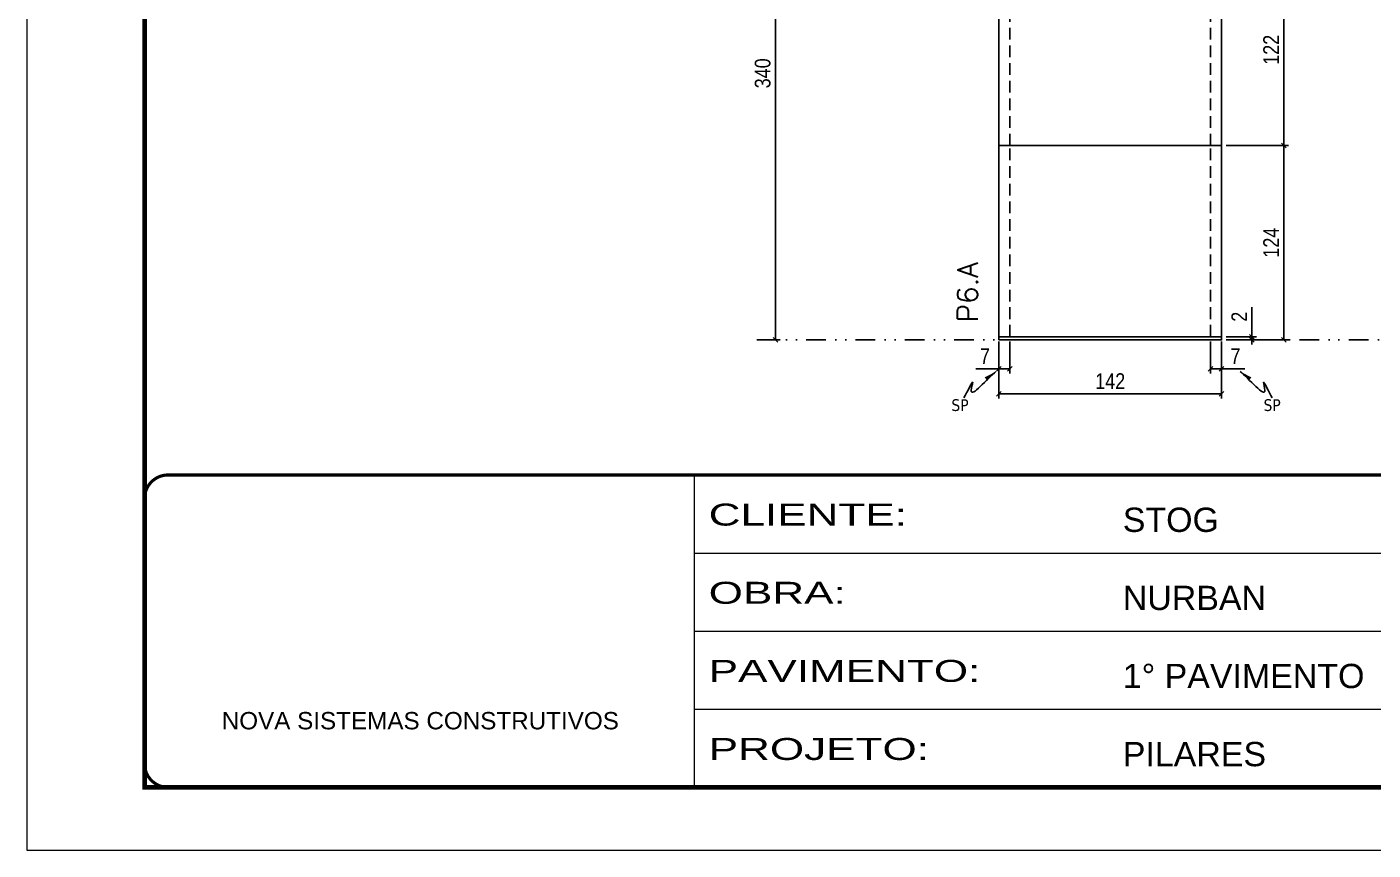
# Model space of a CAD drawing. Header units: millimetres. Extents: x 169816 to 178745, y 96537 to 113647.
# Drawn here: x 171415 to 172273, y 109171 to 109696 of the extents above; entities that cross this region are included whole.
import ezdxf

# ---------------------------------------------------------------- set-up
doc = ezdxf.new("R2010")
doc.units = ezdxf.units.MM
for name, pattern in [('CONTINUO', [0]), ('DASHED', [0.75, 0.5, -0.25]), ('DIVIDE2', [0.625, 0.25, -0.125, 0, -0.125, 0, -0.125]), ('HIDDEN', [0.375, 0.25, -0.125])]:
    doc.linetypes.add(name, pattern=pattern)
for name, color, linetype in [('COTA', 241, 'Continuous'), ('Nível', 160, 'Continuous'), ('Painéis', 200, 'Continuous'), ('Sarrafo de Pressão', 42, 'HIDDEN'), ('texto', 7, 'Continuous')]:
    doc.layers.add(name, color=color, linetype=linetype)
for name, color, linetype, lineweight in [('Folhas', 255, 'Continuous', 9), ('SARRAFO DE PRESSAO', 251, 'DASHED', 9), ('Texto Seção', 7, 'Continuous', 15)]:
    doc.layers.add(name, color=color, linetype=linetype, lineweight=lineweight)
doc.styles.add('ARIAL', font='arial.ttf')
doc.styles.add('COTA TECNICA', font='techl___.ttf', dxfattribs={"height": 10})
doc.styles.add('COTA TECNICA-50', font='techl___.ttf', dxfattribs={"height": 10})
doc.styles.add('REGUA-120', font='ROMANS.shx', dxfattribs={"height": 15})
doc.styles.get("Standard").update_dxf_attribs({"font": 'arial.ttf'})
doc.styles.add('Tecnologia', font='')
doc.styles.get('Tecnologia').set_extended_font_data('Forgotten Futurist')
doc.dimstyles.new('COTA PAINEL-50', dxfattribs={"dimtxt": 10, "dimasz": 3, "dimexe": 3, "dimexo": 3, "dimgap": 3, "dimtad": 1, "dimdec": 1, "dimzin": 12, "dimdsep": 46, "dimtxsty": 'COTA TECNICA-50', "dimblk1": 'OBLIQUE', "dimblk2": 'OBLIQUE', "dimsah": 1, "dimcen": 0.9, "dimclrd": 4, "dimclre": 4, "dimclrt": 240, "dimadec": 1, "dimazin": 3, "dimtfac": 1, "dimtdec": 1, "dimtmove": 0, "dimatfit": 3, "dimfxl": 1, "dimtolj": 1, "dimtzin": 12, "dimarcsym": 0})
doc.dimstyles.new('PAINEL', dxfattribs={"dimtxt": 10, "dimasz": 3, "dimexe": 3, "dimexo": 3, "dimgap": 3, "dimtad": 1, "dimdec": 1, "dimzin": 12, "dimdsep": 46, "dimtxsty": 'COTA TECNICA', "dimblk1": 'OBLIQUE', "dimblk2": 'OBLIQUE', "dimsah": 1, "dimcen": 0.9, "dimclrd": 4, "dimclre": 4, "dimclrt": 240, "dimadec": 1, "dimazin": 3, "dimtfac": 1, "dimtdec": 1, "dimtmove": 0, "dimatfit": 3, "dimfxl": 1, "dimtolj": 1, "dimtzin": 12, "dimarcsym": 0})
doc.dimstyles.get("Standard").update_dxf_attribs({"dimtxt": 0.18, "dimasz": 0.18, "dimexe": 0.18, "dimexo": 0.0625, "dimgap": 0.09, "dimtad": 0, "dimtih": 1, "dimtoh": 1, "dimdec": 4, "dimzin": 0, "dimdsep": 46, "dimtxsty": 'Standard', "dimcen": 0.09, "dimadec": 0, "dimazin": 0, "dimtfac": 1, "dimtdec": 4, "dimtofl": 0, "dimtmove": 0, "dimatfit": 3, "dimfxl": 1, "dimtolj": 1, "dimtzin": 0, "dimarcsym": 0})

# ---------------------------------------------------------------- blocks, each defined once
blk = doc.blocks.new('9999999999')
at = {"color": 30, "linetype": 'CONTINUO'}
for p, q in [((98564.56, 34230.21), (98564.56, 34429.45)), ((98564.56, 34379.64), (99583.98, 34379.64)), ((98564.56, 34329.83), (99487.98, 34329.83)), ((98564.56, 34280.02), (99487.98, 34280.02))]:
    blk.add_line(p, q, dxfattribs=at)
at = {"color": 30, "linetype": 'CONTINUO', "const_width": 2}
blk.add_lwpolyline([(99583.98, 34230.21), (99583.98, 34414.45, 0.414214), (99568.98, 34429.45), (98228.98, 34429.45, 0.414214), (98213.98, 34414.45), (98213.98, 34245.21, 0.414214), (98228.98, 34230.21), (99583.98, 34230.21)], format="xyb", dxfattribs=at)
at = {"layer": 'Folhas'}
blk.add_lwpolyline([(98138.98, 34190.21), (99623.98, 34190.21), (99623.98, 35240.21), (98138.98, 35240.21)], close=True, dxfattribs=at)
at = {"layer": 'Folhas', "color": 30, "const_width": 3}
blk.add_lwpolyline([(98213.98, 34230.21), (99583.98, 34230.21), (99583.98, 35200.21), (98213.98, 35200.21)], close=True, dxfattribs=at)
at = {"color": 7, "linetype": 'Continuous', "ltscale": 5, "style": 'ARIAL'}
for s, height, p in [('STOG', 15.483, (98837.68, 34393.13)), ('NURBAN', 15.483, (98837.68, 34343.32)), ('1° PAVIMENTO', 15.4829, (98837.68, 34293.51)), ('NOVA SISTEMAS CONSTRUTIVOS', 11.0592, (98263.19, 34267.21)), ('PILARES', 15.483, (98837.68, 34243.7))]:
    blk.add_text(s, height=height, dxfattribs=at).set_placement(p)
at = {"layer": 'Folhas', "color": 7, "style": 'Tecnologia', "width": 1.5}
for s, p in [('CLIENTE:', (98573.65, 34397.17)), ('OBRA:', (98573.65, 34347.31)), ('PAVIMENTO:', (98573.65, 34297.5)), ('PROJETO:', (98573.65, 34247.69))]:
    blk.add_text(s, height=14, dxfattribs=at).set_placement(p)
blk = doc.blocks.new('_Oblique')
at = {"color": 0, "linetype": 'ByBlock', "lineweight": -2}
blk.add_line((-0.5, -0.5), (0.5, 0.5), dxfattribs=at)
blk = doc.blocks.new('*D288')
at = {"layer": 'COTA', "color": 4, "lineweight": -2, "transparency": 16777216}
for p, q in [((171882.99, 109836.79), (171894.84, 109836.79)), ((171891.84, 109496.79), (171891.84, 109836.79)), ((171882.99, 109496.79), (171894.84, 109496.79))]:
    blk.add_line(p, q, dxfattribs=at)
at = {"layer": 'Defpoints', "color": 0, "transparency": 16777216}
for p in [(171879.99, 109836.79), (171891.84, 109836.79), (171879.99, 109496.79)]:
    blk.add_point(p, dxfattribs=at)
at = {"layer": 'COTA', "color": 4, "lineweight": -2, "transparency": 16777216, "xscale": 3, "yscale": 3, "zscale": 3}
for p, rotation in [((171891.84, 109836.79), 90), ((171891.84, 109496.79), 270)]:
    blk.add_blockref('_Oblique', p, dxfattribs=dict(at, rotation=rotation))
at = {"layer": 'COTA', "color": 240, "transparency": 16777216, "insert": (171883.63, 109666.79), "char_height": 10, "attachment_point": 5, "rotation": 90, "style": 'COTA TECNICA-50'}
blk.add_mtext('\\A1;340', dxfattribs=at)
blk = doc.blocks.new('*D268')
at = {"layer": 'COTA', "color": 4, "lineweight": -2, "transparency": 16777216}
for p, q in [((172034.19, 109495.79), (172034.19, 109459.43)), ((172176.19, 109495.79), (172176.19, 109459.43)), ((172176.19, 109462.43), (172034.19, 109462.43))]:
    blk.add_line(p, q, dxfattribs=at)
at = {"layer": 'Defpoints', "color": 0, "transparency": 16777216}
for p in [(172034.19, 109498.79), (172176.19, 109498.79), (172034.19, 109462.43)]:
    blk.add_point(p, dxfattribs=at)
at = {"layer": 'COTA', "color": 4, "lineweight": -2, "transparency": 16777216, "xscale": 3, "yscale": 3, "zscale": 3, "rotation": 180}
blk.add_blockref('_Oblique', (172034.19, 109462.43), dxfattribs=at)
at = {"layer": 'COTA', "color": 4, "lineweight": -2, "transparency": 16777216, "xscale": 3, "yscale": 3, "zscale": 3}
blk.add_blockref('_Oblique', (172176.19, 109462.43), dxfattribs=at)
at = {"layer": 'COTA', "color": 240, "transparency": 16777216, "insert": (172105.19, 109470.5), "char_height": 10, "attachment_point": 5, "style": 'COTA TECNICA'}
blk.add_mtext('\\A1;142', dxfattribs=at)
blk = doc.blocks.new('*D269')
at = {"layer": 'COTA', "color": 4, "lineweight": -2, "transparency": 16777216}
for p, q in [((172169.19, 109495.79), (172169.19, 109475.28)), ((172176.19, 109493.79), (172176.19, 109475.28)), ((172169.19, 109478.28), (172176.19, 109478.28)), ((172176.19, 109478.28), (172190.92, 109478.28))]:
    blk.add_line(p, q, dxfattribs=at)
at = {"layer": 'Defpoints', "color": 0, "transparency": 16777216}
for p in [(172169.19, 109498.79), (172176.19, 109496.79), (172176.19, 109478.28)]:
    blk.add_point(p, dxfattribs=at)
at = {"layer": 'COTA', "color": 4, "lineweight": -2, "transparency": 16777216, "xscale": 3, "yscale": 3, "zscale": 3, "rotation": 180}
blk.add_blockref('_Oblique', (172169.19, 109478.28), dxfattribs=at)
at = {"layer": 'COTA', "color": 4, "lineweight": -2, "transparency": 16777216, "xscale": 3, "yscale": 3, "zscale": 3}
blk.add_blockref('_Oblique', (172176.19, 109478.28), dxfattribs=at)
at = {"layer": 'COTA', "color": 240, "transparency": 16777216, "insert": (172185.05, 109486.35), "char_height": 10, "attachment_point": 5, "style": 'COTA TECNICA-50'}
blk.add_mtext('\\A1;7', dxfattribs=at)
blk = doc.blocks.new('*D270')
at = {"layer": 'COTA', "color": 4, "lineweight": -2, "transparency": 16777216}
for p, q in [((172034.19, 109493.79), (172034.19, 109475.28)), ((172041.19, 109495.79), (172041.19, 109475.28)), ((172034.19, 109478.28), (172019.46, 109478.28)), ((172041.19, 109478.28), (172034.19, 109478.28))]:
    blk.add_line(p, q, dxfattribs=at)
at = {"layer": 'Defpoints', "color": 0, "transparency": 16777216}
for p in [(172041.19, 109498.79), (172034.19, 109496.79), (172034.19, 109478.28)]:
    blk.add_point(p, dxfattribs=at)
at = {"layer": 'COTA', "color": 4, "lineweight": -2, "transparency": 16777216, "xscale": 3, "yscale": 3, "zscale": 3, "rotation": 180}
blk.add_blockref('_Oblique', (172034.19, 109478.28), dxfattribs=at)
at = {"layer": 'COTA', "color": 4, "lineweight": -2, "transparency": 16777216, "xscale": 3, "yscale": 3, "zscale": 3}
blk.add_blockref('_Oblique', (172041.19, 109478.28), dxfattribs=at)
at = {"layer": 'COTA', "color": 240, "transparency": 16777216, "insert": (172025.32, 109486.35), "char_height": 10, "attachment_point": 5, "style": 'COTA TECNICA-50'}
blk.add_mtext('\\A1;7', dxfattribs=at)
blk = doc.blocks.new('*D271')
at = {"layer": 'COTA', "color": 4, "linetype": 'ByBlock', "lineweight": -2, "transparency": 16777216}
for p, q in [((172179.19, 109620.79), (172218.83, 109620.79)), ((172215.83, 109496.79), (172215.83, 109620.79)), ((172179.19, 109496.79), (172218.83, 109496.79))]:
    blk.add_line(p, q, dxfattribs=at)
at = {"layer": 'Defpoints', "color": 0, "linetype": 'ByBlock', "transparency": 16777216}
for p in [(172176.19, 109620.79), (172215.83, 109620.79), (172176.19, 109496.79)]:
    blk.add_point(p, dxfattribs=at)
at = {"layer": 'COTA', "color": 4, "linetype": 'ByBlock', "lineweight": -2, "transparency": 16777216, "xscale": 3, "yscale": 3, "zscale": 3}
for p, rotation in [((172215.83, 109620.79), 90), ((172215.83, 109496.79), 270)]:
    blk.add_blockref('_Oblique', p, dxfattribs=dict(at, rotation=rotation))
at = {"layer": 'COTA', "color": 240, "linetype": 'ByBlock', "transparency": 16777216, "insert": (172207.76, 109558.79), "char_height": 10, "attachment_point": 5, "rotation": 90, "style": 'COTA TECNICA'}
blk.add_mtext('\\A1;124', dxfattribs=at)
blk = doc.blocks.new('*D272')
at = {"layer": 'COTA', "color": 4, "lineweight": -2, "transparency": 16777216}
for p, q in [((172195.45, 109498.79), (172195.45, 109517.59)), ((172179.19, 109498.79), (172198.45, 109498.79)), ((172195.45, 109496.79), (172195.45, 109498.79)), ((172179.19, 109496.79), (172198.45, 109496.79)), ((172195.45, 109496.79), (172195.45, 109493.79))]:
    blk.add_line(p, q, dxfattribs=at)
at = {"layer": 'Defpoints', "color": 0, "transparency": 16777216}
for p in [(172176.19, 109498.79), (172176.19, 109496.79), (172195.45, 109496.79)]:
    blk.add_point(p, dxfattribs=at)
at = {"layer": 'COTA', "color": 4, "lineweight": -2, "transparency": 16777216, "xscale": 3, "yscale": 3, "zscale": 3}
for p, rotation in [((172195.45, 109498.79), 270), ((172195.45, 109496.79), 90)]:
    blk.add_blockref('_Oblique', p, dxfattribs=dict(at, rotation=rotation))
at = {"layer": 'COTA', "color": 240, "transparency": 16777216, "insert": (172187.45, 109511.54), "char_height": 10, "attachment_point": 5, "rotation": 90, "style": 'COTA TECNICA-50'}
blk.add_mtext('\\A1;2', dxfattribs=at)
blk = doc.blocks.new('*D273')
at = {"layer": 'COTA', "color": 4, "linetype": 'ByBlock', "lineweight": -2, "transparency": 16777216}
for p, q in [((172179.19, 109620.79), (172218.83, 109620.79)), ((172215.83, 109496.79), (172215.83, 109620.79)), ((172179.19, 109496.79), (172218.83, 109496.79))]:
    blk.add_line(p, q, dxfattribs=at)
at = {"layer": 'Defpoints', "color": 0, "linetype": 'ByBlock', "transparency": 16777216}
for p in [(172176.19, 109620.79), (172215.83, 109620.79), (172176.19, 109496.79)]:
    blk.add_point(p, dxfattribs=at)
at = {"layer": 'COTA', "color": 4, "linetype": 'ByBlock', "lineweight": -2, "transparency": 16777216, "xscale": 3, "yscale": 3, "zscale": 3}
for p, rotation in [((172215.83, 109620.79), 90), ((172215.83, 109496.79), 270)]:
    blk.add_blockref('_Oblique', p, dxfattribs=dict(at, rotation=rotation))
at = {"layer": 'COTA', "color": 240, "linetype": 'ByBlock', "transparency": 16777216, "insert": (172207.76, 109558.79), "char_height": 10, "attachment_point": 5, "rotation": 90, "style": 'COTA TECNICA'}
blk.add_mtext('\\A1;124', dxfattribs=at)
blk = doc.blocks.new('*D297')
at = {"layer": 'COTA', "color": 4, "lineweight": -2, "transparency": 16777216}
for p, q in [((172179.19, 109742.79), (172218.83, 109742.79)), ((172215.83, 109742.79), (172215.83, 109620.79)), ((172179.19, 109620.79), (172218.83, 109620.79))]:
    blk.add_line(p, q, dxfattribs=at)
at = {"layer": 'Defpoints', "color": 0, "transparency": 16777216}
for p in [(172176.19, 109742.79), (172176.19, 109620.79), (172215.83, 109620.79)]:
    blk.add_point(p, dxfattribs=at)
at = {"layer": 'COTA', "color": 4, "lineweight": -2, "transparency": 16777216, "xscale": 3, "yscale": 3, "zscale": 3}
for p, rotation in [((172215.83, 109742.79), 90), ((172215.83, 109620.79), 270)]:
    blk.add_blockref('_Oblique', p, dxfattribs=dict(at, rotation=rotation))
at = {"layer": 'COTA', "color": 240, "transparency": 16777216, "insert": (172207.77, 109681.79), "char_height": 10, "attachment_point": 5, "rotation": 90, "style": 'COTA TECNICA'}
blk.add_mtext('\\A1;122', dxfattribs=at)

msp = doc.modelspace()

# ---------------------------------------------------------------- linework, layer by layer
at = {"layer": 'Nível', "color": 4, "linetype": 'DIVIDE2', "ltscale": 50}
msp.add_line((171879.99, 109496.79), (172859.52, 109496.79), dxfattribs=at)
at = {"layer": 'Painéis'}
for p, q in [((172034.19, 109620.79), (172034.19, 109742.79)), ((172176.19, 109742.79), (172176.19, 109620.79)), ((172034.19, 109620.79), (172176.19, 109620.79)), ((172034.19, 109498.79), (172034.19, 109620.79)), ((172176.19, 109620.79), (172034.19, 109620.79)), ((172176.19, 109620.79), (172176.19, 109498.79)), ((172176.19, 109498.79), (172034.19, 109498.79))]:
    msp.add_line(p, q, dxfattribs=at)
msp.add_lwpolyline([(172034.19, 109496.79), (172176.19, 109496.79), (172176.19, 109498.79), (172034.19, 109498.79)], close=True, dxfattribs=at)
at = {"layer": 'Sarrafo de Pressão', "ltscale": 30}
for p, q in [((172041.19, 109620.79), (172041.19, 109742.79)), ((172169.19, 109620.79), (172169.19, 109742.79)), ((172041.19, 109498.79), (172041.19, 109620.79)), ((172169.19, 109498.79), (172169.19, 109620.79))]:
    msp.add_line(p, q, dxfattribs=at)

# ---------------------------------------------------------------- block references
at = {"layer": 'SARRAFO DE PRESSAO', "color": 6, "linetype": 'ByBlock'}
msp.add_blockref('9999999999', (73275.54, 74981.17), dxfattribs=at)

# ---------------------------------------------------------------- texts
at = {"layer": 'texto', "color": 0, "char_height": 7.5, "attachment_point": 5}
for insert in [(172009.41, 109455.11), (172208.43, 109455.11)]:
    msp.add_mtext('{\\fTahoma|b0|i0|c0|p34;\\C4;SP}', dxfattribs=dict(at, insert=insert))
at = {"layer": 'Texto Seção', "insert": (172020.72, 109508.04), "char_height": 13, "width": 285.3299, "attachment_point": 7, "rotation": 90, "style": 'REGUA-120'}
msp.add_mtext('P6.A', dxfattribs=at)

# ---------------------------------------------------------------- dimensions: what is measured, and where the dimension line sits
at = {"layer": 'COTA'}
for base, p1, p2, angle, dimstyle, picture, middle in [((171891.84, 109836.79), (171879.99, 109496.79), (171879.99, 109836.79), 90, 'COTA PAINEL-50', '*D288', (171883.63, 109666.79)), ((172215.83, 109620.79), (172176.19, 109742.79), (172176.19, 109620.79), 90, 'PAINEL', '*D297', (172207.77, 109681.79)), ((172034.19, 109478.28), (172041.19, 109498.79), (172034.19, 109496.79), 180, 'COTA PAINEL-50', '*D270', (172025.32, 109486.35))]:
    dim = msp.add_linear_dim(base=base, p1=p1, p2=p2, angle=angle, dimstyle=dimstyle, dxfattribs=at)
    dim.commit()
    dim.dimension.update_dxf_attribs({"geometry": picture, "text_midpoint": middle})
at = {"layer": 'COTA', "linetype": 'ByBlock'}
for picture in ['*D271', '*D273']:
    dim = msp.add_aligned_dim(p1=(172176.19, 109496.79), p2=(172176.19, 109620.79), distance=-39.64, dimstyle='PAINEL', dxfattribs=at)
    dim.commit()
    dim.dimension.update_dxf_attribs({"geometry": picture, "text_midpoint": (172207.76, 109558.79)})
at = {"layer": 'COTA'}
dim = msp.add_linear_dim(base=(172195.45, 109496.79), p1=(172176.19, 109498.79), p2=(172176.19, 109496.79), angle=90, dimstyle='COTA PAINEL-50', dxfattribs=at)
dim.commit()
dim.dimension.update_dxf_attribs({"geometry": '*D272', "text_midpoint": (172195.45, 109511.54), "dimtype": 160})
dim = msp.add_linear_dim(base=(172034.19, 109462.43), p1=(172176.19, 109498.79), p2=(172034.19, 109498.79), angle=180, dimstyle='PAINEL', override={"dimarcsym": 2}, dxfattribs=at)
dim.commit()
dim.dimension.update_dxf_attribs({"geometry": '*D268', "text_midpoint": (172105.19, 109470.5)})
dim = msp.add_linear_dim(base=(172176.19, 109478.28), p1=(172169.19, 109498.79), p2=(172176.19, 109496.79), dimstyle='COTA PAINEL-50', dxfattribs=at)
dim.commit()
dim.dimension.update_dxf_attribs({"geometry": '*D269', "text_midpoint": (172185.05, 109486.35)})

# ---------------------------------------------------------------- leaders
at = {"layer": 'COTA', "path_type": 1}
for points in [[(172032.36, 109476.61), (172016.57, 109464.77), (172017.5, 109469.58), (172011.95, 109459.8)], [(172188.02, 109476.61), (172203.8, 109464.77), (172202.88, 109469.58), (172208.43, 109459.8)]]:
    msp.add_leader(points, dimstyle='Standard', override={"dimasz": 8}, dxfattribs=at)

doc.saveas('drawing.dxf')
